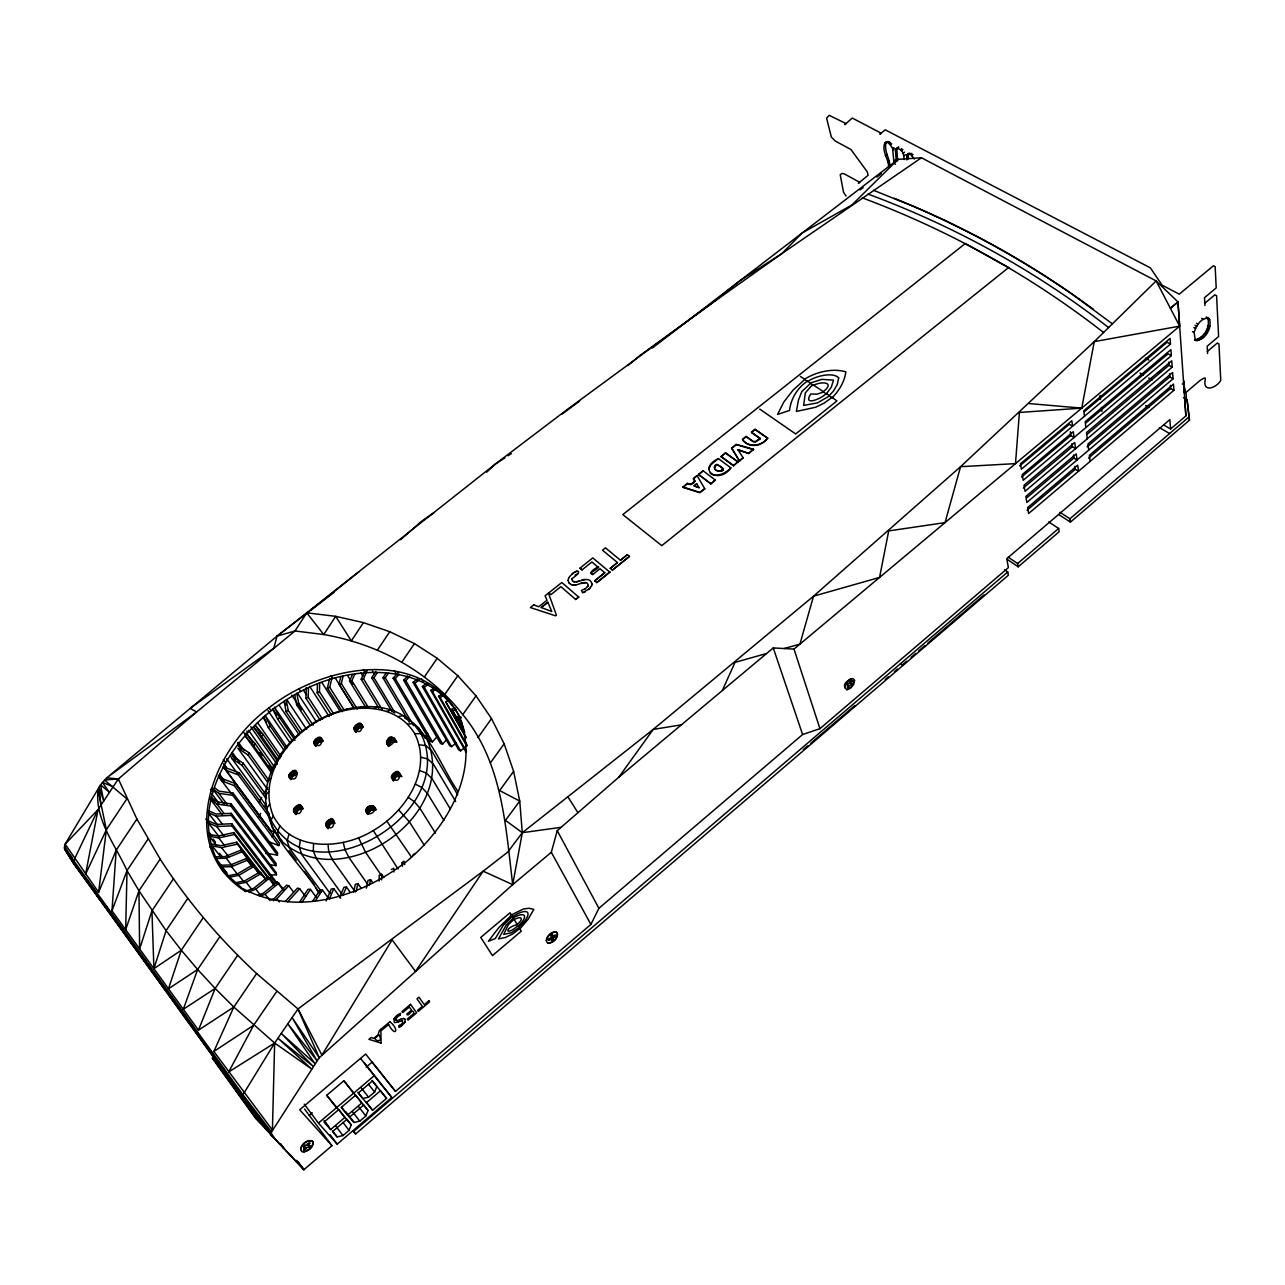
<?xml version="1.0" encoding="UTF-8"?>
<svg xmlns="http://www.w3.org/2000/svg" width="1285" height="1285" viewBox="0 0 1285 1285"><rect width="100%" height="100%" fill="white"/><g stroke="black" fill="none" stroke-linecap="round" stroke-linejoin="round"><path stroke-width="1.5" d="M316.993 721.576C346.757 703.554 394.35 700.293 414.734 733.655C433.141 770.454 405.337 812.152 373.26 830.528C342.758 849.61 292.08 852.308 273.303 815.895C258.044 778.983 285.431 739.55 316.993 721.576L316.993 720.853C339.24 708.372 366.241 702.333 391.122 709.979C427.102 722.363 438.426 762.664 457.781 791.239M395.266 739.839C382.866 758.648 386.159 724.338 396.776 742.312M333.522 713.657L319.467 691.764L319.644 682.721M331.305 714.749L317.218 692.856L317.395 683.829M297.992 1161.592L303.886 1169.703L271.488 1135.233L271.504 1132.021L319.226 1057.732L512.699 884.626L551.313 852.292L557.256 830.672L618.792 777.216L773.265 647.929L794.001 649.086L1179.662 326.149L1177.992 302.103L1170.362 308.255L1177.976 301.911L1156.147 280.933L921.441 157.766L781.906 253.563L711.312 303.678L568.034 408.887L495.159 464.19L306.746 612.833L295.004 630.967L196.637 711.986L118.349 778.967L98.045 809.598L65.133 844.165L98.624 892.32L106.366 829.708L98.062 789.986C94.608 819.766 115.345 844.759 127.022 870.587L125.673 929.665L138.957 890.794L160.175 859.071L136.917 819.043L118.349 778.967L106.8 777.811L100.551 784.83L65.133 844.165L64.619 849.048L74 863.938L243.909 1099.044L272.372 1136.293L303.886 1169.703L331.948 1145.722L304.545 1109.067M322.455 719.086L308.239 697.257L308.448 688.198M320.238 720.178L305.991 698.365L306.264 687.491M313.54 843.715L313.315 850.991L316.383 858.685L342.035 894.231M714.508 467.804L716.612 464.319C733.189 472.703 713.528 472.382 714.653 468.447C713.737 461.717 721.174 466.005 723.423 469.523L720.034 471.402L716.195 470.262M546.302 940.845C546.462 936.155 551.554 930.87 556.405 932.251L557.304 933.199C558.557 938.195 552.518 944.186 547.538 942.788C543.443 939.865 552.02 930.565 556.405 932.251M547.538 942.788C551.57 944.138 558.557 937.231 557.304 933.199M300.578 1149.481C300.995 1144.405 306.842 1139.409 311.95 1140.807C316.046 1145.851 307.035 1153.255 301.863 1151.505C297.815 1148.533 306.36 1138.831 312.159 1141.08L312.898 1141.803M160.175 859.071C187.257 901.17 220.024 939.447 256.614 973.564L233.822 1007.038L198.452 1030.185L111.988 910.776L116.18 850.22L136.917 819.043M221.871 858.219L212.121 845.883L212.25 844.068L220.988 845.691L236.793 842.189L265.931 879.92M301.863 1151.505C305.814 1152.34 314.263 1147.344 312.689 1141.53M591.807 584.964L591.871 583.727M568.115 580.418L568.773 577.72M270.011 864.725L275.825 865.64L276.146 863.52L231.236 803.912L217.245 801.888L211.045 797.182L214.627 801.872M265.818 853.256L277.399 855.071L277.705 852.967L233.067 793.15L219.125 791.158L214.483 787.673M300.353 840.261L299.26 847.281L301.975 854.862L330.1 893.396M224.763 873.431C178.406 806.048 239.106 723.246 300.674 691.523C351.174 664.008 430.459 660.859 460.737 718.877C423.809 645.198 322.342 665.02 269.047 707.826C212.411 748.288 174.182 846.301 245.772 891.645L222.658 870.796M316.993 720.853C290.314 736.626 268.051 763.531 265.642 795.367C264.565 834.832 299.726 861.528 318.744 892.272M275.825 865.64L230.882 806.08L231.236 803.912M277.399 855.071L232.697 795.303L233.067 793.15M888.626 167.66C889.413 159.661 879.518 148.594 886.297 141.832C883.389 150.361 889.911 158.28 889.959 166.632M898.006 147.229L896.785 149.285L897.637 160.545L896.304 161.589L895.436 150.329L898.809 147.132L896.014 148.691M512.699 884.626L522.304 832.696L519.734 801.085L513.615 771.369L504.138 743.822L491.512 718.588L475.996 695.86L457.813 675.733L437.205 658.289L414.445 643.608L389.773 631.722L363.43 622.631L335.69 616.334L306.746 612.833L277.062 636.107L106.8 777.811L196.637 711.986L190.164 708.34L273.85 648.106L277.062 636.107L308.93 611.644L306.746 612.833L323.756 634.533C377.581 643.913 428.997 671.043 462.777 714.637C502.563 762.888 505.519 825.564 512.699 884.626L483.176 871.166L298.008 1008.95L274.653 1043.034L242.945 1094.756L242.977 1098L271.488 1135.233L268.485 1130.109M784.3 648.507L799.929 644.122L813.534 596.176L879.566 577.431L888.706 530.914L945.037 522.626L960.554 466.696L1015.487 463.628L1019.407 412.453L1081.761 408.132L1094.242 341.633L1156.147 280.933L1179.662 326.149L1094.242 341.633L960.554 466.696L813.534 596.176L653.214 729.414L522.304 832.696L507.752 852.1L483.176 871.166L415.489 971.412L392.118 939.881L321.909 1055.13L298.008 1008.95L256.614 973.564M906.857 159.966L906.76 155.26L909.186 153.124M908.206 158.922L908.543 153.525M369.341 885.445L370.578 879.631L368.024 880.418L366.386 888.16M391.427 776.75C402.687 759.853 401.964 790.195 391.427 776.75L393.724 780.397L396.182 776.622L401.53 776.333M844.647 686.592C842.687 681.339 855.987 677.436 851.473 678.849C847.152 678.496 844.133 689.113 844.904 686.8M353.648 892.079L355.335 884.321L357.873 883.55L361.262 888.353M356.202 891.292L357.873 883.55M846.895 689.724L851.457 686.945L854.525 680.488L853.658 684.439L850.509 688.262L846.895 689.724L844.679 687.764M373.71 806.402L376.071 810.016L370.706 810.273L368.185 814.112L365.791 810.514C366.321 805.277 374.61 803.735 375.927 809.518M360.764 723.808L363.077 727.487L358.74 728.242L356.298 731.856L353.969 728.177C365.052 711.97 364.04 740.963 353.969 728.177M335.192 823.091L330.727 823.83L328.173 827.685L325.683 824.135C337.329 806.916 335.899 838.013 325.683 824.135M708.79 468.88L710.894 464.736L718.395 458.584L730.844 467.885C718.668 485.104 696.197 469.314 718.395 458.584M353.857 708.019L339.015 684.311L340.798 676.842M357.198 708.983L341.344 683.572L343.127 676.103M343.609 709.24L329.699 687.282L331.964 677.934M342.388 711.649L327.37 688.021L329.651 678.673M320.607 737.831L323.017 741.477L318.712 742.216L316.222 745.846L313.797 742.216C325.041 725.977 323.627 755.066 313.797 742.216M293.494 809.984C305.139 793.022 303.405 823.605 293.494 809.984L296.064 814.529L293.542 810.98M296.032 813.534L298.602 809.727L303.003 809.004L300.497 805.438M395.555 1019.68L397.322 1016.837M294.715 770.839L297.204 774.437L292.9 776.14L291.326 779.079L288.82 775.497C300.288 758.953 298.586 788.685 288.82 775.497M1194.167 332.51C1195.837 326.229 1201.523 316.736 1208.976 318.519L1209.635 319.499C1212.076 328.028 1204.736 341.537 1195.243 340.204L1194.167 332.51L1192.464 331.61M1196.271 340.718L1194.584 339.802C1203.74 338.662 1210.213 327.386 1207.932 318.6L1206.262 317.074L1208.976 318.519M552.871 938.275L555.489 936.235L555.329 934.934L552.839 936.476L552.614 934.516L550.944 935.544L551.169 937.504L548.679 939.062L548.84 940.363L551.329 938.805L551.57 940.765L553.225 939.72L551.715 937.054M852.035 680.954L850.863 680.889L849.578 683.363L847.811 683.267L846.943 684.921L848.726 685.017L847.441 687.491L852.517 683.524L850.75 683.427L852.035 680.954L850.766 679.958M288.964 834.286L287.133 840.888L289.543 848.277L321.427 891.629M219.382 836.985L208.475 823.01L208.989 821.179L216.587 824.44L231.766 823.733L276.998 882.988M394.399 738.233L396.663 741.927L391.491 741.879L388.793 745.461L386.512 741.782M714.701 466.616L716.725 464.656L714.588 466.278M591.437 586.185L591.791 584.916M203.287 917.602L181.297 950.209L153.911 968.665L166.07 930.645L187.803 898.343M173.443 878.812L151.951 910.824L139.631 948.956L138.957 890.794L127.022 870.587L148.016 839.137M138.957 890.794L166.07 930.645L181.297 950.209L168.463 988.775L197.649 969.484L219.912 936.588M405.096 1021.816L405.048 1019.262M268.533 841.579L278.797 845.61L279.552 843.506L235.139 783.497L222.851 778.855L219.398 774.389L224.136 780.798M181.297 950.209L197.649 969.484L183.321 1009.287L215.157 988.438L237.677 955.253M111.988 910.776L127.022 870.587M393.804 1019.182L394.495 1022.619L398.205 1022.041M278.797 845.61L234.32 785.649L235.139 783.497M270.926 819.268L238.4 774.919L239.219 772.783L226.947 768.205L223.51 763.772M346.661 1119.572L332.494 1131.651L337.136 1136.904L342.966 1135.554L349.038 1130.366L351.223 1124.873L346.484 1118.673M279.841 826.046L277.431 832.07L279.584 839.201C339.658 898.456 461.074 815.83 426.556 738.329L420.982 733.687L413.352 723.551L407.602 724.13M198.452 1030.185L215.157 988.438L197.649 969.484M357.985 1092.298L362.772 1098.45L368.554 1097.197L374.626 1092.025L376.842 1086.467L372.024 1080.364M355.399 1095.414L341.184 1107.509L354.034 1122.48L359.8 1121.162L365.839 1116.006L368.04 1110.513L363.269 1104.377M308.336 1145.561L310.167 1143.056L308.737 1142.847L306.906 1145.353L304.77 1145.047L303.549 1146.734L305.701 1147.023L303.87 1149.529L305.284 1149.722L307.115 1147.232L309.251 1147.521L310.456 1145.851L308.625 1145.786L307.308 1144.148M98.624 892.32L116.18 850.22M585.382 588.787L588.257 585.43L587.406 583.261C582.201 580.386 576.724 587.277 571.311 584.579M587.743 586.747L588.273 585.494M342.806 895.516L346.436 887.003L343.914 887.341L339.545 897.556M329.426 898.857L333.811 888.658L331.289 888.979L326.165 900.881M378.818 708.115L361.181 679.203L364.795 671.043M382.143 709.465L363.51 678.817L367.125 670.674M368.602 707.858L351.849 680.681L354.756 674.159M366.305 708.212L349.52 681.05L352.427 674.529M233.822 1007.038L274.653 1043.034L272.404 1130.109L213.856 1051.467L233.822 1007.038L215.157 988.438M722.459 690.222L735.036 662.369L766.454 653.535M571.825 578.764C584.9 569.93 576.258 567.665 568.789 577.784M331.948 1145.722L299.694 1109.758L365.647 1054.053L395.491 1091.415L590.907 924.413L598.89 908.318L802.611 734.522L819.942 728.659L1008.388 567.601L1006.765 558.67L1169.848 419.601L1170.587 428.997L1163.68 424.982M404.679 1022.603L405.048 1021.784M273.303 815.895L270.493 821.243L272.452 828.07L281.961 840.952M276.725 991.474L253.659 1025.253L228.698 1071.947L274.653 1043.034L311.661 1069.04L277.945 1038.232L312.994 1066.181L281.238 1033.429L314.729 1063.305L287.824 1023.808L316.817 1060.462L292.113 1017.559L319.226 1057.732L298.008 1008.95M393.852 1019.23L395.828 1016.483M591.405 586.121L588.594 589.606M258.783 816.65L260.662 813.373M264.437 806.819L266.316 803.543M266.22 798.676L241.998 765.314L243.202 763.242L232.97 756.319L231.509 752.849M267.505 782.115L248.069 755.002L249.274 752.962L239.042 746.087L237.564 742.666M258.703 802.466L261.674 797.487M263.65 794.178L267.601 787.528M402.671 1023.149L402.446 1020.531M424.757 738.008L427.712 733.398M312.689 901.219L320.045 889.927L322.455 890.071L328.285 898.006M315.114 901.363L322.455 890.071M302.007 902.263L310.44 889.381L316.319 897.315M299.614 902.118L308.047 889.252L310.44 889.381M363.43 622.631L351.319 640.878L335.69 616.334L323.756 634.533L295.004 630.967L277.062 636.107M409.417 722.25L382.978 677.837L386.11 673.115M382.978 677.837L385.243 677.854L388.375 673.147M269.561 804.265L266.525 808.827C298.73 907.853 461.813 817.132 420.982 733.687L414.734 733.655M392.23 711.81L371.686 677.709L375.879 671.445M371.686 677.709L373.951 677.741L377.083 673.035M377.453 650.049L389.773 631.722M401.916 662.048L414.445 643.608M424.452 676.842L437.205 658.289M444.819 694.382L457.813 675.733M462.777 714.637L475.996 695.86M404.646 1022.571L401.482 1025.832M478.036 737.51L491.512 718.588M618.792 777.216L653.214 729.414L681.612 724.804M490.404 762.856L504.138 743.822M513.615 771.369L499.608 790.548L519.734 801.085L505.455 820.36L522.304 832.696L561.288 827.299M394.334 1018.33L395.009 1017.431M330.968 714.813L331.835 713.657M268.726 791.624L265.642 795.367L266.557 798.419M271.761 771.337L253.611 745.734L255.201 743.822L247.427 734.811L246.897 730.988M278.363 760.335L261.514 736.241L263.088 734.345L255.297 725.399L260.919 733.446M407.65 675.894L403.651 680.247L440.61 743.629L442.65 744.079L446.457 739.823M398.462 672.344L393.13 678.143L430.411 741.445L432.451 741.879L437.51 736.241M287.744 901.845L299.662 888.706L305.605 896.625M273.352 900.785L276.837 898.825L288.756 885.751L293.542 892.079M285.543 901.235L297.477 888.112L299.662 888.706M403.651 680.247L405.771 680.664L409.77 676.312M393.13 678.143L395.234 678.56L399.233 674.207M402.639 1023.101L401.081 1024.563M921.441 157.766L898.054 159.356L851.907 204.957L802.017 233.083L781.906 253.563L740.513 280.307L711.312 303.678L640.058 355.415L627.867 365.582M267.826 781.36L270.766 778.469M518.835 927.272C532.584 915.016 531.219 905.09 512.49 916.639L514.032 919.337L508.394 924.622L503.704 934.404L511.398 932.717L519.06 927.529M486.678 472.189L495.159 464.19L504.876 457.846M395.86 1016.515L399.651 1013.672M589.799 588.45L582.571 592.819L581.446 590.393L585.35 588.739M283.985 750.279L268.404 727.728L270.268 726.041L265.079 715.408L287.294 747.725M292.064 740.337L277.737 719.311L279.6 717.64L274.38 707.071L295.261 737.879M400.615 539.716L421.287 521.453L434.073 512.683M562.123 414.091L579.68 401.032M517.068 924.349C523.75 919.434 522.208 915.113 514.257 919.578L517.919 925.778C504.732 937.118 504.459 927.577 517.293 924.59M803.286 749.669L807.847 745.766M810.883 743.164L854.943 705.465M885.317 679.46L888.353 676.858M894.44 671.669L897.476 669.067M902.022 665.164L906.584 661.261M911.145 657.358L915.707 653.455M918.743 650.869L924.814 645.664M927.85 643.062L984.053 594.955M1007.745 571.97L353.487 1131.571L355.576 1133.98L1008.339 575.246L1007.745 571.97L1004.629 569.833M1007.263 559.377L1018.186 566.813L1059.145 531.749L1058.663 528.44L1048.656 521.903M1058.76 514.546L1070.437 522.096L1189.46 420.211L1187.067 399.747L1183.581 397.788M511.575 915.145L498.821 927.593L488.364 941.279L495.319 938.532L503.19 925.409L512.249 916.398L510.049 912.752L480.751 937.424L492.444 955.606L521.292 931.191L519.879 928.862L527.958 919.45L533.853 909.394L529.002 908.27L523.493 908.961L511.35 914.888M386.528 1098.386L372.393 1080.974L358.242 1093.005L372.618 1110.272L386.528 1098.386L380.392 1090.628M1170.587 428.997L1185.894 415.906L1177.992 302.103M304.256 1104.168L318.423 1123.074L337.2 1144.148L391.796 1097.47L364.153 1062.615M1018.186 566.813L1017.608 563.553L1058.663 528.44M1070.437 522.096L1069.971 518.771L1189.235 416.758M338.324 1109.935L324.029 1122.078L330.63 1129.547L344.814 1117.452L338.758 1109.517M1186.087 392.359L1200.062 380.456C1204.013 378.047 1205.603 376.601 1205.234 379.541C1202.326 393.595 1217.168 387.427 1220.75 380.312L1218.967 343.946L1217.281 343.047L1207.338 351.464M349.488 1117.179L363.559 1105.164M366.37 1102.771L380.392 1090.82M1027.036 510.209L1075.368 469.266L1074.967 466.246M1088.491 458.135L1170.699 388.488L1170.474 385.388M1090.13 461.379L1089.375 455.324L1173.462 384.103L1173.928 390.303L1028.642 513.534L1027.663 507.591L1077.729 465.186L1078.517 471.226L1075.368 469.266M318.423 1123.074L374.24 1075.673L360.908 1058.888M428.853 1000.774L424.323 1004.661L418.926 997.176L416.983 998.879L422.363 1006.332L417.577 1010.363L418.332 1011.391L429.608 1001.802L428.885 1000.806M381.002 1043.131L380.906 1029.221C377.019 1031.775 380.199 1036.834 373.549 1038.409L371.124 1037.461L368.891 1039.34L380.97 1043.083M1026.731 497.857L1073.858 458.022L1073.457 454.97M1087.078 446.859L1169.816 376.939L1169.575 373.806M1088.732 450.103L1087.961 443.967L1172.595 372.489L1173.077 378.77L1026.827 502.467L1025.832 496.46L1076.236 453.878L1077.039 459.998L1073.858 458.022M351.223 1124.873L326.727 1095.286L343.818 1080.83L345.665 1083.03M309.251 1115.364L312.239 1112.826M366.145 1067.176L372.12 1062.117L395.491 1091.415M1085.905 427.536L1085.183 421.705L1170.892 349.681L1171.342 355.656L1023.181 480.317L1022.234 474.583L1073.296 431.696L1074.067 437.494L1070.855 435.535L1070.341 431.664M389.837 1021.768L381.227 1029.012L382.031 1030.04L388.632 1024.482M410.509 1004.34L401.948 1011.552L402.719 1012.596L409.305 1007.055M1023.374 487.995L1072.349 446.714L1071.931 443.63M1087.142 434.25L1168.932 365.309L1168.691 362.145M1087.303 438.747L1086.532 432.563L1171.727 360.812L1172.193 367.125L1024.996 491.32L1024 485.264L1074.726 442.522L1075.545 448.674L1072.349 446.714M1084.492 416.228L1083.801 410.702L1170.057 338.421L1170.474 344.075L1021.35 469.202L1020.467 463.789L1071.851 420.725L1072.573 426.218L1069.345 424.275L1019.68 465.909M272.002 1134.607L275.52 1139.474L255.779 1118.528L258.831 1115.958M1021.511 477.024L1070.855 435.535M1085.745 423.038L1168.049 353.841L1171.342 355.656M1204.671 303.356L1214.871 294.811L1216.59 295.711L1218.598 336.541L1207.177 346.179L1207.595 353.568M1084.331 411.714L1167.165 342.26L1170.474 344.075M310.424 610.407L358.949 571.777M248.615 891.854L255.844 889.156L269.673 877.976L274.508 884.305M283.84 889.381L277.142 882.024L263.296 893.236L258.253 895.131M259.731 896.304L265.16 894.264L279.022 883.052M426.636 683.138L422.379 686.511L458.777 750.006L460.592 750.842L465.17 747.147M345.424 710.284L347.207 708.854M269.673 877.976L267.81 876.964L253.98 888.128L245.628 891.26M417.336 678.994L413.079 682.351L449.734 745.814L451.549 746.649L456.111 742.971M402.574 1024.884L398.928 1027.293L398.736 1025.767L400.181 1025.061M722.106 470.149L723.31 469.186L719.921 471.065L722.218 470.487M682.769 486.999L699.731 492.364L704.774 488.766L699.843 492.701L682.881 487.336L687.507 483.208C690.382 486.565 697.739 481.987 693.322 478.582L697.08 475.578L704.774 488.766M710.846 483.899L715.376 479.851L710.846 483.899L698.478 474.47L703.104 470.792L715.488 480.188M710.155 473.057C715.6 478.614 726.603 472.671 730.844 467.885M733.462 465.78L737.959 461.765L725.591 452.85L721.014 456.512L733.462 465.78L737.959 461.765M739.453 460.994L743.132 457.621L739.453 460.994L731.599 448.063L736.273 444.337L753.524 449.3L748.802 453.509L737.943 449.718L748.802 453.509M748.689 453.171L753.524 449.3M742.457 439.406L746.167 436.45L753.106 441.365L755.371 441.574L760.286 438.442L751.452 432.242L755.13 429.302L767.611 438.024C762.31 446.297 749.059 448.802 742.569 439.743C748.4 447.774 761.684 446.425 767.611 438.024M682.881 487.336L687.636 483.546L690.88 484.654M694.928 481.425L693.434 478.92L697.08 475.578M698.59 474.808L703.104 470.792M721.126 456.85L725.591 452.85M731.711 448.401L736.369 444.674L753.62 449.654M742.569 439.743L746.167 436.45M746.28 436.788L753.219 441.703L755.484 441.911L760.399 438.779L751.548 432.579L755.13 429.302M690.768 484.333L694.816 481.088M694.237 485.666L696.695 483.706L699.12 487.674L694.35 486.003L699.12 487.674M694.35 486.003L696.695 483.706M592.819 574.54L590.811 572.821C611.307 560.132 584.241 571.905 592.819 574.54L599.999 568.725L604.769 572.757L594.698 580.804L604.769 572.757M612.367 570.138L629.457 556.389L612.367 570.138L610.23 568.323L617.459 562.541L602.472 550.189L605.428 547.844L620.446 560.244L627.337 554.654L620.446 560.244M610.246 568.388L617.491 562.605M575.664 599.469L578.652 597.011L575.664 599.469L560.87 586.651L550.96 594.618L548.888 592.77L561.802 582.507L578.668 597.059M596.786 582.587L609.829 572.082L596.786 582.587L594.666 580.756M533.725 604.833L530.4 607.548L555.65 615.852L556.421 615.146L548.454 593.124L545.081 595.79L546.992 600.223L538.768 606.761L533.757 604.882M598.039 567.135L591.903 561.979L582.073 569.881L580.001 568.131L592.787 557.883L609.861 572.146M541.258 607.5L547.828 602.263L541.29 607.548L551.795 611.532L547.828 602.263M413.079 682.351L414.943 683.186L419.183 679.813M422.379 686.511L424.259 687.346L428.515 683.957M396.872 1015.6L397.836 1014.845M272.95 767.338L275.568 765.298M904.335 159.533L903.162 153.188L904.528 152.144M895.243 164.351L893.83 161.139L895.163 160.111M310.151 610.696L334.02 592.385M652.346 347.994L898.054 159.356M904.062 155.774L905.427 154.73M860.051 189.939L863.102 187.594M876.852 177.041L881.446 173.507M906.76 155.26L908.126 154.232M906.584 156.208L907.949 155.164M907.194 154.569L910.985 153.236M909.619 154.28L912.013 153.75M910.663 154.81L911.724 155.597L913.073 154.553M893.83 161.139L892.609 148.642L893.958 147.598M885.333 155.742L886.666 154.714M892.946 149.895L894.296 148.867M895.597 149.381L896.962 148.353M895.436 150.329L896.785 149.285M897.46 148.177L900.48 149.686L901.845 148.658M900.48 149.686L901.492 150.714L902.857 149.67M888.176 162.151L889.509 161.123M884.546 143.551L885.895 142.523M884.385 144.498L885.734 143.47M884.947 142.86L888.658 141.511M887.309 142.555L889.686 142.025M888.32 143.053L889.365 143.84L890.714 142.812M889.365 143.84L890.377 144.852L891.726 143.824M397.37 1016.869L399.828 1015.279M572.243 573.736L573.704 572.692M513.358 918.1L506.226 925.071L498.516 938.901L505.358 937.52L512.667 933.97L519.638 928.621L518.144 926.019C528.199 917.008 526.432 910.567 513.133 917.859M412.903 854.91L415.135 853.352M300.288 732.836L286.105 711.745L288.209 710.348L286.298 700.1M309.926 724.868L296.642 704.79L298.746 703.409L296.787 693.209M213.856 1051.467L253.659 1025.253M508.105 455.741L511.35 453.621M400.213 1025.109L401.048 1024.514M229.806 877.125L238.785 875.342L253.884 866.459L258.783 872.804M237.163 884.096L246.174 882.313L261.337 873.382L266.204 879.727M359.88 708.147L362.563 706.573M466.005 752.094L430.828 690.286L434.009 688.439M430.828 690.286L432.37 691.475L435.551 689.627M466.808 746.055L438.619 696.261L443.389 693.498M438.619 696.261L440.177 697.466L443.373 695.619M399.603 1026.972L400.454 1026.474M280.789 753.813L282.925 752.592M271.44 900.046L274.653 898.231L286.587 885.172L288.756 885.751M575.021 575.134L577.945 573.785M383.862 877.575L381.597 874.266L379.155 875.47L379.155 881.108M391.363 869.447L393.804 868.242L393.836 871.985M305.991 698.365L308.239 697.257M317.218 692.856L319.467 691.764M400.695 1019.23L396.728 1020.772L395.523 1019.647M398.238 1022.089L399.635 1021.366M583.84 592.481L585.253 591.823M575.23 571.889L576.74 571.231M373.823 708.501L377.388 706.959M399.683 1013.72L400.583 1013.335L399.86 1015.327M399.667 1021.414L402.478 1020.579M240.841 850.156L225.132 856.565L215.575 856.838L215.88 858.541L226.192 858.235L241.917 851.81L240.841 850.156L258.751 873.366M251.121 864.869L246.222 858.525L230.433 864.982L220.827 865.239L228.457 876.145M221.132 866.941L231.509 866.668L247.298 860.211L252.197 866.556M466.005 737.751L445.686 701.706L449.091 700.341M464.576 732.257L451.645 709.336L455.067 707.971M451.645 709.336L452.834 710.862L456.271 709.513M400.727 1019.278L403.506 1018.475M1157.367 372.955L1161.014 371.622M118.557 778.903L104.422 779.979L126.878 798.82L106.366 829.708L85.565 874.282L98.045 809.598L74.514 859.006L74 863.938L242.977 1098L249.884 1105.453M327.37 688.021L329.699 687.282M339.015 684.311L341.344 683.572M386.737 711.344L391.122 709.979L394.704 712.998M291.004 741.284L292.546 740.803M572.612 581.141C578.362 584.193 589.06 574.202 591.903 583.792M576.596 581.912L579.358 581.077M580.852 583.486L585.928 582.571M581.736 580.145L584.53 579.374M461.861 724.836L457.058 716.275L457.813 718.074L461.347 717.271M268.485 877.639L233.886 832.535L218.161 836.037L209.471 834.447L209.343 836.246L218.723 837.965L234.464 834.463L267.874 877.992M212.121 845.883L221.566 847.634L237.372 844.133L261.273 875.133M398.141 716.612L403.265 715.568L408.357 719.745L404.791 718.106M227.333 875.936L237.307 873.961L252.406 865.094L253.884 866.459M234.673 882.891L244.696 880.916L259.843 872.001L261.337 873.382M349.52 681.05L351.849 680.681M361.181 679.203L363.51 678.817M1183.822 385.436C1183.405 371.253 1184.963 401.016 1184.577 390.222M1183.63 382.753L1183.887 381.002M1184.047 382.866L1184.401 393.178M1182.232 384.022L1184.111 383.894L1184.529 389.998M1183.71 383.99L1183.87 385.661M1184.047 388.568L1184.77 393.146M269.159 875.069L276.452 874.796L276.307 872.756L231.252 813.325L216.137 814.048L208.572 810.835M208.058 812.65L216.233 816.12L231.348 815.397L276.452 874.796M208.475 823.01L216.683 826.528L231.862 825.837L275.954 883.486M573.271 585.141L575.568 585.044M1029.06 403.57L1081.761 408.132M419.247 744.85L425.817 745.589L431.535 750.568L457.717 794.821M212.073 788.267L218.755 793.295L232.697 795.303M222.16 814.61L210.178 798.949L216.876 804.041L230.882 806.08M303.228 730.169L304.031 730.346M420.918 757.315L427.632 758.873L433.414 764.189L455.661 801.503M573.576 581.72L574.78 582.025M403.474 1018.427L405.08 1019.294M419.617 770.582L426.283 773.008L432.081 778.71L450.392 809.1M223.156 766.502L226.128 770.325L238.4 774.919M234.32 785.649L222.032 781.007L219.044 777.136M873.527 190.276L914.567 206.869A1621.22 1203.708 -52.6 0 1 1074.083 295.582L1112.392 323.836M862.347 197.874C948.924 230.256 1030.682 275.6 1103.558 332.51M265.706 824.135L270.605 830.463L277.431 833.114M243.684 889.011C297.333 917.281 362.37 896.336 407.281 860.87C448.079 826.737 480.815 769.426 459.13 716.018M113.16 786.757L102.334 782.34L109.434 792.363L100.551 784.83L103.7 801.021L99.106 787.384L100.84 805.342M415.376 784.139L421.801 787.464L427.503 793.552L443.967 820.424M1207.932 318.6L1209.635 319.499M1201.684 318.359L1203.386 319.258M1208.302 325.362L1210.004 326.262M1207.804 327.306L1209.506 328.205M1196.48 323.258L1198.182 324.173M1206.936 329.41L1208.639 330.309M1195.018 325.362L1196.72 326.278M1205.748 331.546L1207.45 332.446M1193.829 327.53L1195.516 328.43M1204.302 333.618L1205.989 334.534M1202.664 335.546L1204.35 336.445M1200.929 337.2L1202.615 338.1M1199.146 338.501L1200.832 339.417M1197.459 339.401L1199.146 340.316M1195.901 339.85L1197.588 340.75M1168.932 365.309L1172.193 367.125M1145.369 358.162L1148.758 360.057M1169.816 376.939L1173.077 378.77M1170.699 388.488L1173.928 390.303M1140.036 373.1L1143.521 375.075M1148.742 378.031L1152.227 380.007M1145.594 405.562L1149.047 407.57M1159.327 427.536L1169.591 433.543M1059.948 512.281L1069.971 518.771M569.496 583.39L571.327 584.643M800.378 376.425L804.538 379.171C816.569 371.815 832.407 367.992 845.835 371.815C844.582 381.774 839.073 390.72 832.118 397.756L829.387 395.957L817.517 402.896L803.639 405.418L805.342 392.873L811.14 386.223L813.276 384.954L823.332 391.604C835.603 382.031 821.597 381.002 813.389 385.371L810.466 383.444L801.792 391.588L798.403 400.294L796.379 411.425L815.638 407.249L824.472 402.944L832.005 397.354L836.92 400.936L795.704 433.961L759.74 409.112M248.069 755.002L237.821 748.127L267.714 789.6M230.481 755.371L231.75 758.359L241.998 765.314M1008.227 557.16L1017.608 563.553M755.243 429.64L767.723 438.362M408.309 797.439L414.3 801.663L419.842 808.12L435.47 833.178M725.704 453.187L738.072 462.102M721.014 456.512L733.35 465.443M698.478 474.47L710.734 483.562M900.464 663.751L901.331 664.409M849.61 681.917L850.895 682.929M849.481 682.431L850.75 683.427M847.345 686.543L848.63 687.555M627.337 554.654L629.473 556.453M413.352 723.551L418.717 727.936L422.749 734.779M582.073 569.881L580.001 568.131M853.256 678.769L854.525 680.488M398.671 809.952L409.369 821.822L424.178 845.064M911.724 155.597L914.406 159.115M553.482 937.327L551.843 936.556L553 937.777M260.55 1122.865L255.554 1117.581L216.362 1063.225L218.707 1065.747M264.501 1127.073L268.629 1131.442M547.683 939.142L548.84 940.363M244.776 1102.626L248.535 1106.626M234.625 1088.54L238.127 1092.282M236.311 1090.885L241.323 1096.234M224.602 1074.662L228.12 1078.42M226.272 1076.958L230.947 1081.97M214.884 1060.976L212.218 1058.117L255.779 1118.528M846.06 196.059L843.538 192.268L840.213 174.76L842.044 173.443L844.165 173.78L859.665 182.309L858.38 183.289L868.082 175.322L867.359 171.965L850.911 149.478L835.202 140.997L831.347 137.013L826.592 118.236L829.178 115.313L846.172 123.633L844.839 124.629L852.244 118.059L881.237 133.222L879.888 134.25L885.188 129.801L1150.348 267.842L1162.09 285.158L1179.245 294.169L1213.409 265.77L1215.16 266.654L1216.204 287.904L1204.495 297.686L1204.928 305.477M78.754 869.303L74 863.938L64.619 849.048M68.089 852.967L71.88 857.175M568.709 582.507L569.512 583.454M69.197 854.204L65.567 850.156L74.932 865.078L81.373 872.756M261.514 736.241L253.739 727.278L277.383 761.041M326.727 1095.286L336.461 1107.766M245.387 733.398L245.853 736.69L253.611 745.734M343.818 1080.83L368.04 1110.513M374.24 1075.673L391.796 1097.47M386.833 821.147L411.521 857.175M217.101 860.067L220.763 864.693M220.827 865.239L226.931 872.917M209.824 846.831L211.929 849.481M238.785 875.342L243.748 881.655M231.509 866.668L237.564 874.346M219.558 853.336L222 856.42M368.49 1084.219L374.626 1092.025M213.117 839.089L215.543 842.189M246.174 882.313L252.358 890.184M210.563 837.788L216.651 845.53M226.192 858.235L232.248 865.945M255.844 889.156L260.759 895.436M221.566 847.634L228.826 856.902M209.343 832.632L211.768 835.732M361.214 1087.801L368.554 1097.197M445.686 701.706L466.214 737.542M205.777 818.979L207.865 821.661M218.723 837.965L224.779 845.707M366.514 1102.434L372.618 1110.272M265.16 894.264L270.059 900.56M355.656 1095.157L361.76 1103.012L347.641 1115.043L341.569 1107.108M345.617 1082.805L353.568 1093.23M209.262 814.208L217.711 825.115M216.683 826.528L223.911 835.844M358.547 1106.578L365.839 1116.006M296.642 1160.355L303.886 1169.703M276.837 898.825L279.263 901.974M216.233 816.12L222.225 823.91M352.524 1111.718L359.8 1121.162M901.492 150.714L903.162 153.188M890.377 144.852L892.609 148.642M272.051 882.313L274.444 885.413M267.81 876.964L273.866 884.883M345.729 1111.637L354.034 1122.48M271.504 1132.021L242.945 1094.756L73.775 860.789L64.411 845.915M271.183 1133.788L242.656 1096.523L73.614 862.476L64.25 847.57L74 863.938M216.876 804.041L224.04 813.421M388.6 1024.434C395.668 1038.119 399.747 1029.205 389.805 1021.72M211.784 793.873L218.932 803.253M277.142 882.024L283.182 889.943M353.15 1130.8L355.576 1133.98M343.015 1122.447L349.038 1130.366M213.262 789.841L223.992 803.976M210.483 789.247L212.539 791.946M218.755 793.295L227.06 804.282M335.754 1126.013L342.966 1135.554M332.43 1130.655L337.136 1136.904M324.077 1120.472L328.88 1126.865M324.607 1121.548L330.63 1129.547M330.165 1134.784L337.2 1144.148M218.241 776.14L231.461 793.616M223.526 767.129L264.533 822.561M224.698 765.475L227.027 768.639M226.128 770.325L270.605 830.463M223.365 759.612L225.373 762.342M289.093 850.638L296.225 860.308M304.545 871.583L314.038 884.482M307.517 1143.634L308.545 1145.031M409.256 1007.006L411.537 1010.106L406.751 1014.138C408.694 1017.993 412.389 1006.46 413.963 1013.415L407.313 1019.037L408.084 1020.065L416.661 1012.757L410.477 1004.292M268.388 815.316L270.766 818.561M226.658 758.776L237.339 773.345M304.256 1148.324L305.284 1149.722M304.32 1151.842L303.838 1147.89M231.75 758.359L266.541 806.032M239.219 772.783L269.368 813.983M232.97 756.319L235.283 759.499M280.339 1143.634L283.84 1148.437L280.451 1143.762M243.202 763.242L266.252 795.046M333.811 888.658L340.734 898.199M232.36 752.576L239.299 762.134M89.564 883.566L87.219 880.337L89.308 883.534M91.251 885.911L95.957 892.4L91.235 885.911M100.102 898.087L102.447 901.315M105.386 905.363L108.92 910.214L104.117 903.74M111.827 914.229L115.345 919.064M120.678 926.421L123.039 929.665M253.306 1110.16L271.488 1135.233M267.328 1128.134L269.673 1131.378M265.995 1126.929L269.224 1131.394M118.172 923.192L122.862 929.665M143.936 958.835L148.626 965.324M156.818 976.664L159.163 979.909M170.873 996.116L175.563 1002.605M177.282 1004.966L179.611 1008.211M183.755 1013.945L186.1 1017.19M190.164 1022.796L192.509 1026.04M196.637 1031.775L198.982 1035.003M204.219 1042.247L208.893 1048.737M210.692 1051.21L213.037 1054.455M217.101 1060.077L219.446 1063.321M223.574 1069.04L225.919 1072.284M244.038 1097.358L246.383 1100.602M238.4 742.425L244.134 750.424M239.042 746.087L241.323 749.284M346.436 887.003L349.857 891.806M249.274 752.962L268.693 780.091M293.751 808.924L296.289 812.473M293.863 811.863L295.566 814.24M296.08 806.177L298.602 809.727M243.347 731.92L245.29 734.683M245.853 736.69L272.002 773.538M295.1 806.948L297.622 810.514M355.254 891.935L332.237 859.536L328.767 851.794L328.044 844.454M294.297 807.896L296.835 811.445M174.76 1001.738L181.683 1011.472M186.293 1017.961L192.043 1026.072M194.356 1029.301L243.909 1099.044M255.201 743.822L273.32 769.442M298.345 805.277L300.867 808.843M247.427 734.811L253.097 742.826M259.907 752.448L262.188 755.644M268.999 765.266L271.263 768.478M297.188 805.599L299.71 809.164M248.615 730.362L274.669 767.306M301.332 805.92L303.019 808.297M299.469 805.213L301.991 808.779M572.628 581.205L571.793 578.7M250.72 726.651L277.175 764.35M288.852 776.461L290.538 778.855M289.189 777.329L290.86 779.722M290.394 772.542L292.9 776.14M263.088 734.345L279.905 758.455M368.12 884.98L348.861 857.368L344.99 849.658L343.256 842.43M289.623 773.458L292.129 777.056M325.731 825.147L328.221 828.713M326.085 826.046L327.739 828.423M289.077 774.47L291.599 778.051M292.466 771.225L294.956 774.807M327.273 821.051L329.747 824.617M257.562 722.636L281.11 756.479M326.47 822.014L328.96 825.58M291.374 771.787L293.863 775.369M325.94 823.059L328.414 826.624M295.711 771.048L297.381 773.441M329.378 819.685L331.851 823.251M370.578 879.631L372.795 882.843M328.253 820.264L330.727 823.83M293.606 770.904L296.096 774.486M266.557 721.929L263.216 717.078L268.404 727.728M332.735 819.525L334.373 821.902M331.691 819.3L334.164 822.866M330.55 819.364L333.008 822.93M270.268 726.041L285.816 748.625M381.163 875.085L365.566 852.228L358.531 837.74M267.971 710.573L290.089 742.955M276.918 715.215L272.516 708.742L277.737 719.311M269.047 707.826L270.942 710.621M279.6 717.64L294.988 740.305M279.391 705.545L299.1 734.795M288.209 710.348L302.361 731.47M313.845 743.164L315.467 745.589M314.183 743.999L315.805 746.424M283.985 701.546L286.202 704.855M314.568 740.224L316.993 743.87M287.069 700.036L306.585 729.334M314.038 741.22L316.463 744.85M398.077 868.965L373.26 830.528M317.379 738.024L319.788 741.654M365.791 810.514L367.446 813.935M316.287 738.57L318.712 742.216M315.339 739.325L317.764 742.971M321.443 738.281L323.049 740.706M291.727 695.073L301.445 709.77M319.612 737.638L322.021 741.284M366.562 808.41L368.94 812.008M318.503 737.702L320.913 741.349M366.032 809.454L368.41 813.052M369.438 806.08L371.815 809.695M368.329 806.659L370.706 810.273M298.746 703.409L313.106 725.174M367.333 807.462L369.727 811.06M737.943 449.718L743.228 457.958M372.827 805.92L375.188 809.534M371.767 805.695L374.144 809.309M297.558 693.193L316.287 721.72M370.61 805.759L372.987 809.357M92.456 888.32L99.78 899.484L89.918 884.401M298.843 688.712L300.674 691.523M303.324 690.045L306.617 695.089M309.637 686.27L329.201 716.58M246.222 858.525L247.298 860.211M354.034 729.125L355.576 731.583M354.387 729.96L355.929 732.418M321.86 682.496L340.139 711.215M568.131 797.198L577.881 812.618M355.479 725.302L357.792 728.98M354.708 726.202L357.037 729.88M354.194 727.182L356.523 730.86M357.503 724.001L359.816 727.679M391.507 777.73L393.419 781.039M356.427 724.563L358.74 728.242M392.921 773.747L395.218 777.393M361.599 724.242L363.141 726.7M330.904 675.669L332.687 678.512M392.166 774.678L394.463 778.324M359.752 723.616L362.065 727.294M391.652 775.706L393.949 779.352M358.627 723.68L360.957 727.358M395.009 772.397L397.29 776.044M335 677.58L354.098 708.099M393.901 772.96L396.182 776.622M399.25 772.687L401.803 776.686M398.366 772.205L400.647 775.867M397.322 771.996L399.603 775.658M396.165 772.06L398.446 775.722M386.512 742.762L388.777 746.44M386.801 743.646L388.311 746.103M388.231 738.907L390.495 742.585M387.411 739.774L389.676 743.469M347.609 675.605L352.845 684.102M386.817 740.754L389.098 744.449M731.599 448.063L739.341 460.656M390.335 737.702L392.6 741.381M389.226 738.2L391.491 741.879M393.595 737.718L395.844 741.413M392.6 737.445L394.864 741.14M391.491 737.445L393.756 741.124M360.78 672.762L362.852 676.167M363.366 669.469L365.101 672.328M373.951 677.741L394.447 711.858M372.361 670.899L374.401 674.32M268.42 1129.676L272.372 1136.293M385.243 677.854L413.658 725.704M395.234 678.56L432.451 741.879M394.27 670.545L395.941 673.42M405.771 680.664L442.65 744.079M414.943 683.186L451.549 746.649M421.689 678.962L423.343 681.837M424.259 687.346L460.592 750.842M432.37 691.475L466.551 751.564M440.177 697.466L467.371 745.541M457.813 718.074L463.596 728.354M443.839 694.382L445.461 697.257M452.834 710.862L464.752 732.145M551.313 852.292L590.907 924.413M557.256 830.672L598.89 908.318M568.741 582.571L568.098 580.354M460.913 725.302L461.684 727.133M374.353 807.125C376.923 811.863 367.879 816.907 365.856 811.542M714.653 468.447L714.412 466.857M773.265 647.929L802.611 734.522M794.001 649.086L819.942 728.659M233.886 832.535L234.464 834.463M236.793 842.189L237.372 844.133M461.251 720.789L464.319 732.177M404.807 864.677L403.956 861.207L401.707 862.781L402.574 866.267M294.683 694.591L296.642 704.79M284.194 701.498L286.105 711.745M465.973 743.646L466.278 745.686M1189.46 420.211L1187.067 399.747M1100.072 395.459L1100.538 399.442M1101.454 407.409L1101.92 411.409M1184.176 385.082L1184.561 390.255L1183.597 381.918M1184.079 383.958L1184.24 385.789M1184.658 398.398L1185.894 415.906M1185.927 391.748L1186.473 399.715M231.252 813.325L231.348 815.397M231.766 823.733L231.862 825.837M151.951 910.824L153.911 968.665M381.597 874.266L381.613 879.888M272.243 837.258A132.483 102.318 -34.9 0 1 274.942 830.046M319.033 892.85A85.774 66.21 -34.8 0 1 315.998 888.112M867.985 194.051A1598.347 1190.328 -52.4 0 1 1108.586 327.579M894.135 198.275A1568.824 1171.792 -51.7 0 1 1093.39 309.348M838.687 377.886L837.242 384.552L833.467 391.058L829.275 395.539L826.207 393.515C822.079 398.398 802.226 406.976 810.771 393.997L817.132 394.174L823.428 392.021L826.319 393.917L831.283 387.219L833.499 380.119L821.838 379.364L810.353 383.026L807.494 381.131C797.567 387.604 790.853 398.719 789.504 410.461L777.57 414.445L783.866 401.932L793.022 390.174L804.651 379.589L807.606 381.533C815.429 375.959 833.162 371.734 838.687 377.886M379.075 1035.051C367.205 1038.682 385.211 1045.604 379.107 1035.1M1008.58 267.585L661.775 545.643L622.807 514.594L965.196 243.604L1008.58 267.585"/></g></svg>
